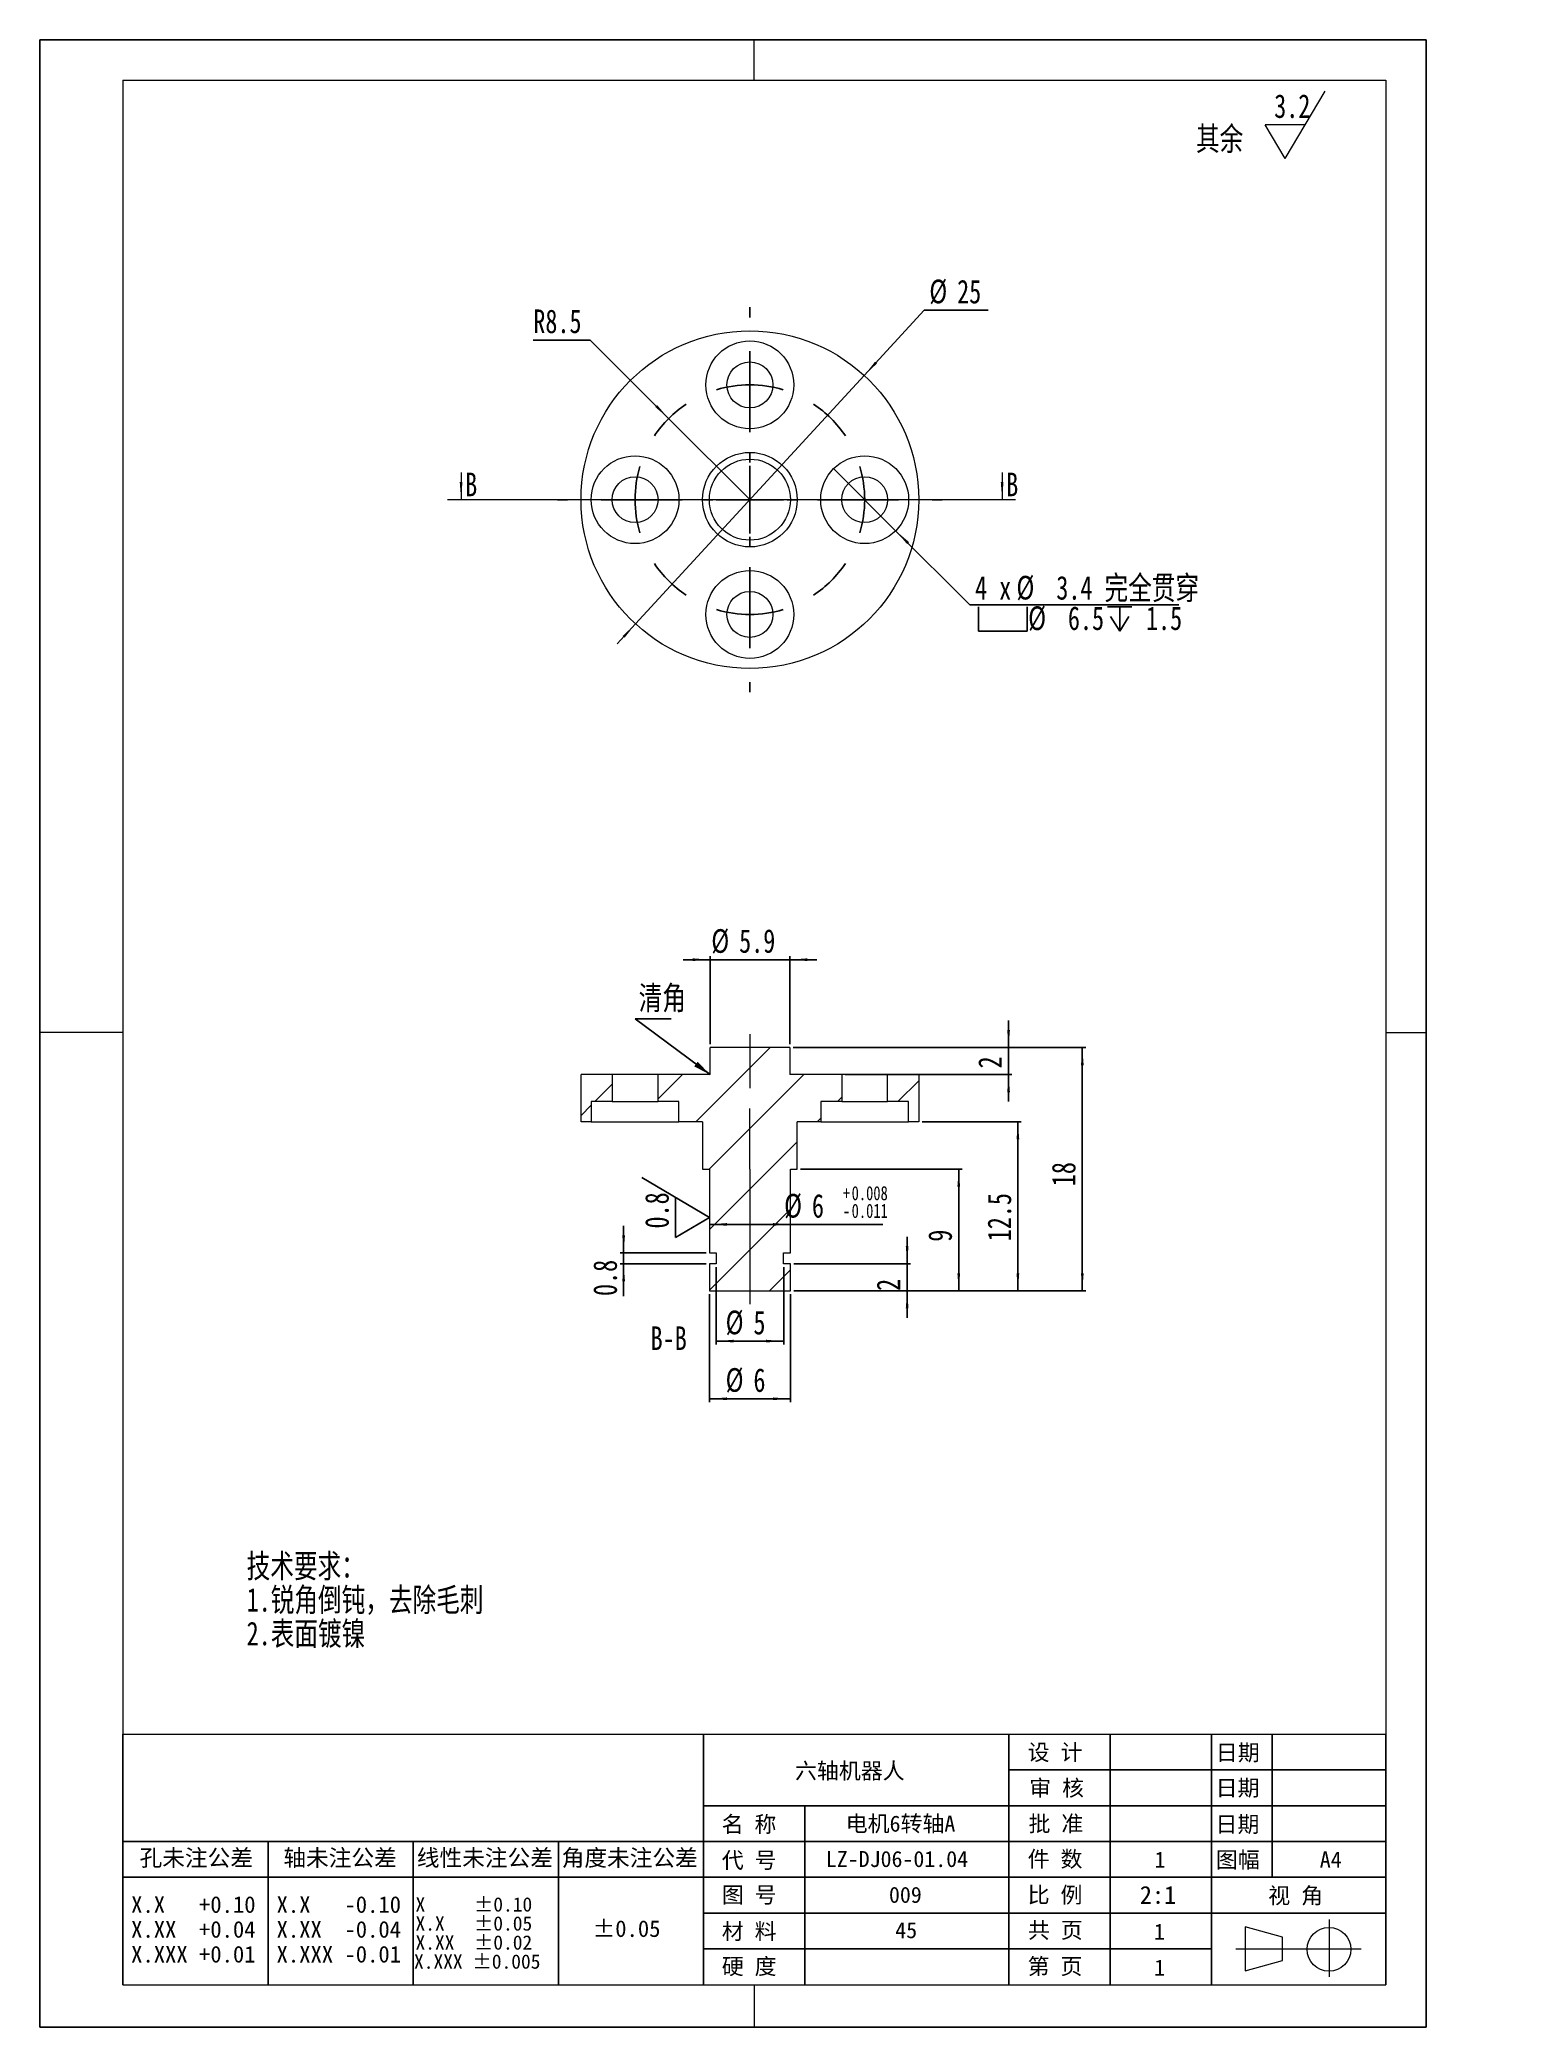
# Model space of a CAD drawing. Header units: millimetres. Extents: x 1 to 111, y 1 to 148.
import ezdxf

# ---------------------------------------------------------------- set-up
doc = ezdxf.new("R2010")
doc.units = ezdxf.units.MM
doc.linetypes.add('SLD-中心线', pattern=[34.29, 30.48, -1.27, 1.27, -1.27])
doc.linetypes.add('SLD-实线', pattern=[0])
for name, color, linetype in [('FORMAT', 7, 'SLD-实线'), ('图框', 7, 'SLD-实线'), ('标注层', 96, 'SLD-实线')]:
    doc.layers.add(name, color=color, linetype=linetype)
doc.layers.add('粗实线', color=7, linetype='SLD-实线', lineweight=15)
doc.styles.add('SLDTEXTSTYLE0', font='HYSWLONGFANGSONG.TTF', dxfattribs={"bigfont": 'bigfont'})
doc.styles.add('SLDTEXTSTYLE1', font='SIMSUN.TTC')
doc.styles.add('SLDTEXTSTYLE2', font='SIMSUN.TTC', dxfattribs={"bigfont": 'bigfont'})
doc.styles.add('SLDTEXTSTYLE3', font='HYSWLONGFANGSONG.TTF')
doc.styles.get("Standard").update_dxf_attribs({"font": 'HYSWLONGFANGSONG.TTF'})
doc.dimstyles.new('SLDDIMSTYLE0', dxfattribs={"dimtxt": 1.75, "dimasz": 1.3, "dimexe": 0, "dimexo": 0.0625, "dimgap": 0.4375, "dimtad": 0, "dimtih": 1, "dimtoh": 1, "dimdec": 3, "dimlfac": 0.5, "dimrnd": 1e-09, "dimzin": 12, "dimdsep": 46, "dimtxsty": 'SLDTEXTSTYLE3', "dimsah": 1, "dimcen": 0, "dimadec": 0, "dimazin": 3, "dimtfac": 1, "dimtdec": 3, "dimtmove": 0, "dimatfit": 3, "dimfxl": 0, "dimfrac": 2, "dimtolj": 1, "dimtzin": 12, "dimarcsym": 0})
doc.dimstyles.new('SLDDIMSTYLE1', dxfattribs={"dimtxt": 1.75, "dimasz": 1.3, "dimexe": 0, "dimexo": 0.0625, "dimgap": 0.4375, "dimtad": 0, "dimtih": 1, "dimtoh": 1, "dimdec": 3, "dimlfac": 0.5, "dimrnd": 1e-09, "dimzin": 12, "dimdsep": 46, "dimtxsty": 'SLDTEXTSTYLE3', "dimsah": 1, "dimcen": 0, "dimadec": 0, "dimazin": 3, "dimtfac": 1, "dimtdec": 3, "dimtofl": 0, "dimtmove": 0, "dimatfit": 3, "dimfxl": 0, "dimfrac": 2, "dimtolj": 1, "dimtzin": 12, "dimarcsym": 0})
doc.dimstyles.new('SLDDIMSTYLE2', dxfattribs={"dimtxt": 1.75, "dimasz": 1.3, "dimexe": 0, "dimexo": 0.0625, "dimgap": 0.4375, "dimtad": 0, "dimtih": 1, "dimtoh": 1, "dimdec": 0, "dimlfac": 0.5, "dimrnd": 1e-09, "dimzin": 12, "dimdsep": 46, "dimtxsty": 'SLDTEXTSTYLE3', "dimblk1": 'NONE', "dimsah": 1, "dimcen": 0, "dimadec": 0, "dimazin": 3, "dimtfac": 1, "dimtdec": 3, "dimtmove": 0, "dimatfit": 3, "dimldrblk": 'NONE', "dimfxl": 0, "dimfrac": 2, "dimtolj": 1, "dimtzin": 12, "dimarcsym": 0})
doc.dimstyles.new('SLDDIMSTYLE3', dxfattribs={"dimtxt": 1.75, "dimasz": 1.3, "dimexe": 0, "dimexo": 0.0625, "dimgap": 0.4375, "dimtad": 1, "dimdec": 3, "dimlfac": 0.5, "dimrnd": 1e-09, "dimzin": 12, "dimdsep": 46, "dimtxsty": 'SLDTEXTSTYLE3', "dimsah": 1, "dimcen": 0.09, "dimadec": 0, "dimazin": 3, "dimtfac": 1, "dimtdec": 3, "dimtofl": 0, "dimtmove": 0, "dimatfit": 3, "dimfxl": 0, "dimfrac": 2, "dimtolj": 1, "dimtzin": 12, "dimarcsym": 0})
doc.dimstyles.new('SLDDIMSTYLE4', dxfattribs={"dimtxt": 1.75, "dimasz": 1.3, "dimexe": 0, "dimexo": 0.0625, "dimgap": 0.4375, "dimtad": 1, "dimdec": 3, "dimlfac": 0.5, "dimrnd": 1e-09, "dimzin": 12, "dimdsep": 46, "dimtxsty": 'SLDTEXTSTYLE3', "dimsah": 1, "dimcen": 0.09, "dimadec": 0, "dimazin": 3, "dimtfac": 1, "dimtdec": 3, "dimtmove": 0, "dimatfit": 0, "dimfxl": 0, "dimfrac": 2, "dimtolj": 1, "dimtzin": 12, "dimarcsym": 0})
doc.dimstyles.new('SLDDIMSTYLE5', dxfattribs={"dimtxt": 1.75, "dimasz": 1.3, "dimexe": 0, "dimexo": 0.0625, "dimgap": 0.4375, "dimtad": 1, "dimdec": 3, "dimlfac": 0.5, "dimrnd": 1e-09, "dimzin": 12, "dimdsep": 46, "dimtxsty": 'SLDTEXTSTYLE3', "dimsah": 1, "dimcen": 0.09, "dimadec": 0, "dimazin": 3, "dimtol": 1, "dimtp": 0.004, "dimtm": 0.0055, "dimtfac": 1, "dimtdec": 3, "dimtofl": 0, "dimtmove": 0, "dimatfit": 3, "dimfxl": 0, "dimfrac": 2, "dimtolj": 1, "dimarcsym": 0})
doc.dimstyles.new('SLDDIMSTYLE6', dxfattribs={"dimtxt": 0, "dimasz": 1.3, "dimexe": 0, "dimexo": 0.0625, "dimgap": 0, "dimtad": 0, "dimtih": 1, "dimtoh": 1, "dimdec": 0, "dimrnd": 1e-09, "dimzin": 0, "dimdsep": 46, "dimtxsty": 'Standard', "dimsah": 1, "dimcen": 0.09, "dimadec": 0, "dimazin": 0, "dimtfac": 1.3, "dimtdec": 0, "dimtofl": 0, "dimtmove": 0, "dimatfit": 3, "dimfxl": 0, "dimfrac": 2, "dimtolj": 1, "dimtzin": 0, "dimarcsym": 0})

# ---------------------------------------------------------------- blocks, each defined once
blk = doc.blocks.new('SW_NOTE_0')
at = {"color": 0, "linetype": 'Continuous', "lineweight": 0, "char_height": 1.75, "attachment_point": 1, "style": 'SLDTEXTSTYLE0'}
for s, insert in [('\\M+18B5A术\\M+19776\\M+18B81\\M+18146', (0, 2.26)), ('1.锐\\M+18A70\\M+1937C钝\\M+18143\\M+18B8E\\M+18F9C\\M+196D1\\M+18E68', (0, -0.24)), ('2.\\M+1955C\\M+196CA镀镍', (0, -2.74))]:
    blk.add_mtext(s, dxfattribs=dict(at, insert=insert))
blk = doc.blocks.new('SW_NOTE_1')
at = {"layer": 'FORMAT', "color": 0, "char_height": 1.2312, "attachment_point": 2, "style": 'SLDTEXTSTYLE1'}
for s, insert in [('X.X   +0.10', (3.81, 1.43)), ('X.XX  +0.04', (3.81, -0.41)), ('X.XXX +0.01', (3.81, -2.25))]:
    blk.add_mtext(s, dxfattribs=dict(at, insert=insert))
blk = doc.blocks.new('SW_NOTE_2')
at = {"layer": 'FORMAT', "color": 0, "char_height": 1.2312, "attachment_point": 2, "style": 'SLDTEXTSTYLE1'}
for s, insert in [('X.X   -0.10', (3.81, 1.43)), ('X.XX  -0.04', (3.81, -0.41)), ('X.XXX -0.01', (3.81, -2.25))]:
    blk.add_mtext(s, dxfattribs=dict(at, insert=insert))
blk = doc.blocks.new('SW_NOTE_3')
at = {"layer": 'FORMAT', "color": 0, "char_height": 1.0583, "attachment_point": 2, "style": 'SLDTEXTSTYLE1'}
for s, insert in [('X     ±0.10', (3.59, 1.23)), ('X.X   ±0.05', (3.59, -0.18)), (' X.XXX ±0.005', (3.48, -3)), ('X.XX  ±0.02', (3.59, -1.59))]:
    blk.add_mtext(s, dxfattribs=dict(at, insert=insert))
blk = doc.blocks.new('SW_SFSYMBOL_0')
at = {"color": 0, "linetype": 'SLD-实线', "lineweight": 0}
for p, q in [((0.82, -2.5), (3.77, 2.5)), ((0.82, -2.5), (-0.66, 0)), ((2.29, 0), (-0.66, 0))]:
    blk.add_line(p, q, dxfattribs=at)
at = {"color": 0, "linetype": 'Continuous', "lineweight": 0, "insert": (0, 2.26), "char_height": 1.75, "attachment_point": 1, "style": 'SLDTEXTSTYLE3'}
blk.add_mtext('3.2', dxfattribs=at)
blk = doc.blocks.new('_D')
at = {"layer": '标注层'}
for p, q in [((62.29, 123.05), (66.74, 127.88)), ((66.74, 127.88), (71.47, 127.88)), ((45.36, 104.65), (62.29, 123.05)), ((45.36, 104.65), (44.01, 103.18))]:
    blk.add_line(p, q, dxfattribs=at)
for points in [[(62.29, 123.05), (63.24, 123.93), (63.1, 124.07)], [(45.36, 104.65), (44.41, 103.76), (44.55, 103.63)]]:
    blk.add_solid(points, dxfattribs=at)
at = {"layer": '标注层', "char_height": 1.75, "attachment_point": 1, "style": 'SLDTEXTSTYLE3'}
for s, insert in [('%%c', (67.11, 130.14, -3.4)), ('25', (69.17, 130.13, -3.4))]:
    blk.add_mtext(s, dxfattribs=dict(at, insert=insert))
blk = doc.blocks.new('_D_1')
at = {"layer": '标注层'}
for p, q in [((42, 125.67), (37.79, 125.67)), ((47.81, 119.86), (42, 125.67)), ((53.83, 113.85), (47.81, 119.86))]:
    blk.add_line(p, q, dxfattribs=at)
blk.add_solid([(47.81, 119.86), (46.96, 120.85), (46.82, 120.71)], dxfattribs=at)
at = {"layer": '标注层', "insert": (37.79, 127.93, -3.4), "char_height": 1.75, "attachment_point": 1, "style": 'SLDTEXTSTYLE3'}
blk.add_mtext('R8.5', dxfattribs=at)
blk = doc.blocks.new('SW_SYMBOL_HOLE_SPOT')
at = {"layer": '标注层', "color": 0}
for p, q in [((0, 437.5), (0, 37.5)), ((800, 37.5), (800, 437.5)), ((0, 37.5), (800, 37.5))]:
    blk.add_line(p, q, dxfattribs=at)
blk = doc.blocks.new('SW_SYMBOL_HOLE_DEPTH')
at = {"layer": '标注层', "color": 0}
for p, q in [((0, 437.5), (400, 437.5)), ((200, 437.5), (200, 37.5)), ((50, 277.5), (200, 37.5)), ((350, 277.5), (200, 37.5))]:
    blk.add_line(p, q, dxfattribs=at)
blk = doc.blocks.new('_D_2')
at = {"layer": '标注层'}
for p, q in [((60.03, 116.14), (64.62, 111.55)), ((64.62, 111.55), (70.12, 106.06)), ((70.12, 106.06), (85.58, 106.06))]:
    blk.add_line(p, q, dxfattribs=at)
blk.add_solid([(64.62, 111.55), (65.47, 110.56), (65.62, 110.7)], dxfattribs=at)
at = {"layer": '标注层', "xscale": 0.004511737089201878, "yscale": 0.004511737089201878, "zscale": 0.004511737089201878}
for name, p in [('SW_SYMBOL_HOLE_SPOT', (70.75, 103.95)), ('SW_SYMBOL_HOLE_DEPTH', (80.31, 103.95))]:
    blk.add_blockref(name, p, dxfattribs=at)
at = {"layer": '标注层', "char_height": 1.75, "attachment_point": 1}
for s, insert, style in [('4 x ', (70.5, 108.2, -3.4), 'SLDTEXTSTYLE3'), ('%%c', (73.56, 108.21, -3.4), 'SLDTEXTSTYLE3'), (' 3.4 \\M+18AAE\\M+19153贯\\M+190FA', (75.62, 108.2, -3.4), 'SLDTEXTSTYLE0'), ('%%c', (74.43, 105.95, -3.4), 'SLDTEXTSTYLE3'), (' 6.5 ', (76.48, 105.95, -3.4), 'SLDTEXTSTYLE3'), (' 1.5', (82.26, 105.95, -3.4), 'SLDTEXTSTYLE3')]:
    blk.add_mtext(s, dxfattribs=dict(at, insert=insert, style=style))
blk = doc.blocks.new('_NONE')
blk = doc.blocks.new('SW_CENTERMARKSYMBOL_0')
at = {"layer": '标注层', "color": 0}
for p, q in [((-8.5, 13.5), (-8.5, 14.25)), ((-8.5, 5), (-8.5, 11)), ((-8.5, 8.5), (-8.5, 11)), ((-8.5, 8.5), (-8.5, 6)), ((-8.5, 3.5), (-8.5, 2.75)), ((-8.5, 0), (-8.5, 2.5)), ((-22, 0), (-22.75, 0)), ((-13.5, 0), (-19.5, 0)), ((-17, 0), (-19.5, 0)), ((-17, 0), (-14.5, 0)), ((-12, 0), (-11.25, 0)), ((-8.5, 0), (-11, 0)), ((-8.5, 0), (-8.5, -2.5)), ((-8.5, 0), (-6, 0)), ((-5, 0), (-5.75, 0)), ((-3.5, 0), (2.5, 0)), ((0, 0), (-2.5, 0)), ((0, 0), (2.5, 0)), ((5, 0), (5.75, 0)), ((-8.5, -3.5), (-8.5, -2.75)), ((-8.5, -5), (-8.5, -11)), ((-8.5, -8.5), (-8.5, -6)), ((-8.5, -8.5), (-8.5, -11)), ((-8.5, -13.5), (-8.5, -14.25))]:
    blk.add_line(p, q, dxfattribs=at)
for start, end in [(90, 106.8517), (73.1483, 90), (123.7034, 146.2966), (33.7034, 56.2966), (163.1483, 180), (0, 16.8517), (180, 196.8517), (343.1483, 0), (213.7034, 236.2966), (303.7034, 326.2966), (253.1483, 270), (270, 286.8517)]:
    blk.add_arc((-8.5, 0), 8.5, start, end, dxfattribs=at)
blk = doc.blocks.new('_D_3')
at = {"layer": '标注层'}
for p, q in [((57.03, 73.28), (78.69, 73.28)), ((78.44, 73.28), (78.44, 55.28)), ((57.08, 55.28), (78.69, 55.28))]:
    blk.add_line(p, q, dxfattribs=at)
for points in [[(78.44, 73.28), (78.34, 71.98), (78.54, 71.98)], [(78.44, 55.28), (78.54, 56.58), (78.34, 56.58)]]:
    blk.add_solid(points, dxfattribs=at)
at = {"layer": '标注层', "insert": (76.18, 63.02, 6.35), "char_height": 1.75, "attachment_point": 1, "rotation": 90, "style": 'SLDTEXTSTYLE3'}
blk.add_mtext('18', dxfattribs=at)
blk = doc.blocks.new('_D_4')
at = {"layer": '标注层'}
for p, q in [((65.47, 57.28), (65.47, 59.28)), ((57.08, 57.28), (65.72, 57.28)), ((65.47, 55.28), (65.47, 57.28)), ((57.08, 55.28), (65.72, 55.28)), ((65.47, 55.28), (65.47, 53.28))]:
    blk.add_line(p, q, dxfattribs=at)
for points in [[(65.47, 57.28), (65.57, 58.58), (65.37, 58.58)], [(65.47, 55.28), (65.37, 53.98), (65.57, 53.98)]]:
    blk.add_solid(points, dxfattribs=at)
at = {"layer": '标注层', "insert": (63.21, 55.27, 6.35), "char_height": 1.75, "attachment_point": 1, "rotation": 90, "style": 'SLDTEXTSTYLE3'}
blk.add_mtext('2', dxfattribs=at)
blk = doc.blocks.new('_D_5')
at = {"layer": '标注层'}
for p, q in [((72.98, 73.28), (72.98, 75.28)), ((57.03, 73.28), (73.23, 73.28)), ((72.98, 73.28), (72.98, 71.28)), ((60.88, 71.28), (73.23, 71.28)), ((72.98, 71.28), (72.98, 69.28))]:
    blk.add_line(p, q, dxfattribs=at)
for points in [[(72.98, 73.28), (73.08, 74.58), (72.88, 74.58)], [(72.98, 71.28), (72.88, 69.98), (73.08, 69.98)]]:
    blk.add_solid(points, dxfattribs=at)
at = {"layer": '标注层', "insert": (70.73, 71.74, 6.35), "char_height": 1.75, "attachment_point": 1, "rotation": 90, "style": 'SLDTEXTSTYLE3'}
blk.add_mtext('2', dxfattribs=at)
blk = doc.blocks.new('_D_6')
at = {"layer": '标注层'}
for p, q in [((66.58, 67.78), (73.92, 67.78)), ((73.67, 67.78), (73.67, 55.28)), ((57.08, 55.28), (73.92, 55.28))]:
    blk.add_line(p, q, dxfattribs=at)
for points in [[(73.67, 67.78), (73.57, 66.48), (73.77, 66.48)], [(73.67, 55.28), (73.77, 56.58), (73.57, 56.58)]]:
    blk.add_solid(points, dxfattribs=at)
at = {"layer": '标注层', "insert": (71.42, 58.94, 6.35), "char_height": 1.75, "attachment_point": 1, "rotation": 90, "style": 'SLDTEXTSTYLE3'}
blk.add_mtext('12.5', dxfattribs=at)
blk = doc.blocks.new('_D_7')
at = {"layer": '标注层'}
for p, q in [((57.58, 64.28), (69.54, 64.28)), ((69.29, 64.28), (69.29, 55.28)), ((57.08, 55.28), (69.54, 55.28))]:
    blk.add_line(p, q, dxfattribs=at)
for points in [[(69.29, 64.28), (69.19, 62.98), (69.39, 62.98)], [(69.29, 55.28), (69.39, 56.58), (69.19, 56.58)]]:
    blk.add_solid(points, dxfattribs=at)
at = {"layer": '标注层', "insert": (67.03, 58.91, 6.35), "char_height": 1.75, "attachment_point": 1, "rotation": 90, "style": 'SLDTEXTSTYLE3'}
blk.add_mtext('9', dxfattribs=at)
blk = doc.blocks.new('_D_8')
at = {"layer": '标注层'}
for p, q in [((50.88, 79.79), (48.88, 79.79)), ((50.88, 73.53), (50.88, 80.04)), ((50.88, 79.79), (56.78, 79.79)), ((56.78, 73.53), (56.78, 80.04)), ((56.78, 79.79), (58.78, 79.79))]:
    blk.add_line(p, q, dxfattribs=at)
for points in [[(50.88, 79.79), (49.58, 79.89), (49.58, 79.69)], [(56.78, 79.79), (58.08, 79.69), (58.08, 79.89)]]:
    blk.add_solid(points, dxfattribs=at)
at = {"layer": '标注层', "char_height": 1.75, "attachment_point": 1, "style": 'SLDTEXTSTYLE3'}
for s, insert in [('%%c', (50.97, 82.05, 6.35)), ('5.9', (53.03, 82.05, 6.35))]:
    blk.add_mtext(s, dxfattribs=dict(at, insert=insert))
blk = doc.blocks.new('_D_9')
at = {"layer": '标注层'}
for p, q in [((50.83, 55.03), (50.83, 47.03)), ((56.83, 55.03), (56.83, 47.03)), ((50.83, 47.28), (56.83, 47.28))]:
    blk.add_line(p, q, dxfattribs=at)
for points in [[(50.83, 47.28), (52.13, 47.18), (52.13, 47.38)], [(56.83, 47.28), (55.53, 47.38), (55.53, 47.18)]]:
    blk.add_solid(points, dxfattribs=at)
at = {"layer": '标注层', "char_height": 1.75, "attachment_point": 1, "style": 'SLDTEXTSTYLE3'}
for s, insert in [('%%c', (52.03, 49.55, 6.35)), ('6', (54.09, 49.54, 6.35))]:
    blk.add_mtext(s, dxfattribs=dict(at, insert=insert))
blk = doc.blocks.new('_D_10')
at = {"layer": '标注层'}
for p, q in [((50.83, 60.19), (56.83, 60.19)), ((56.83, 60.19), (63.66, 60.19))]:
    blk.add_line(p, q, dxfattribs=at)
for points in [[(50.83, 60.19), (52.13, 60.09), (52.13, 60.29)], [(56.83, 60.19), (55.53, 60.29), (55.53, 60.09)]]:
    blk.add_solid(points, dxfattribs=at)
at = {"layer": '标注层', "attachment_point": 1, "style": 'SLDTEXTSTYLE3'}
for s, insert, char_height in [('%%c', (56.36, 62.45, 6.35), 1.75), ('6', (58.42, 62.44, 6.35), 1.75), ('+', (60.71, 63.03, 6.35), 1.05), ('0.008', (61.36, 63.03, 6.35), 1.05), ('-', (60.71, 61.72, 6.35), 1.05), ('0.011', (61.36, 61.72, 6.35), 1.05)]:
    blk.add_mtext(s, dxfattribs=dict(at, insert=insert, char_height=char_height))
blk = doc.blocks.new('_D_11')
at = {"layer": '标注层'}
for p, q in [((51.33, 57.03), (51.33, 51.3)), ((56.33, 57.03), (56.33, 51.3)), ((51.33, 51.55), (56.33, 51.55))]:
    blk.add_line(p, q, dxfattribs=at)
for points in [[(51.33, 51.55), (52.63, 51.45), (52.63, 51.65)], [(56.33, 51.55), (55.03, 51.65), (55.03, 51.45)]]:
    blk.add_solid(points, dxfattribs=at)
at = {"layer": '标注层', "char_height": 1.75, "attachment_point": 1, "style": 'SLDTEXTSTYLE3'}
for s, insert in [('%%c', (52.03, 53.81, 6.35)), ('5', (54.09, 53.8, 6.35))]:
    blk.add_mtext(s, dxfattribs=dict(at, insert=insert))
blk = doc.blocks.new('_D_12')
at = {"layer": '标注层'}
for p, q in [((44.48, 58.08), (44.48, 60.08)), ((50.58, 58.08), (44.23, 58.08)), ((44.48, 58.08), (44.48, 57.28)), ((50.58, 57.28), (44.23, 57.28)), ((44.48, 57.28), (44.48, 54.89))]:
    blk.add_line(p, q, dxfattribs=at)
for points in [[(44.48, 58.08), (44.58, 59.38), (44.38, 59.38)], [(44.48, 57.28), (44.38, 55.98), (44.58, 55.98)]]:
    blk.add_solid(points, dxfattribs=at)
at = {"layer": '标注层', "insert": (42.23, 54.89, 6.35), "char_height": 1.75, "attachment_point": 1, "rotation": 90, "style": 'SLDTEXTSTYLE3'}
blk.add_mtext('0.8', dxfattribs=at)
blk = doc.blocks.new('SW_NOTE_4')
at = {"layer": '标注层', "color": 0}
for p, q in [((0, 0), (2.67, 0)), ((2.67, 0), (0, 0)), ((0, 0), (2.67, 0)), ((2.67, 0), (0, 0)), ((0, 0), (2.67, 0)), ((2.67, 0), (0, 0))]:
    blk.add_line(p, q, dxfattribs=at)
at = {"layer": '标注层', "color": 0, "insert": (0.26, 2.42), "char_height": 1.75, "attachment_point": 1, "style": 'SLDTEXTSTYLE0'}
blk.add_mtext('\\M+190B4\\M+18A70', dxfattribs=at)
blk = doc.blocks.new('SW_SFSYMBOL_1')
at = {"layer": '标注层', "color": 0}
for p, q in [((2.5, 0.82), (-2.5, 3.77)), ((0, 2.29), (0, -0.66)), ((2.5, 0.82), (0, -0.66))]:
    blk.add_line(p, q, dxfattribs=at)
at = {"layer": '标注层', "color": 0, "insert": (-2.26, 0), "char_height": 1.75, "attachment_point": 1, "rotation": 90, "style": 'SLDTEXTSTYLE3'}
blk.add_mtext('0.8', dxfattribs=at)

msp = doc.modelspace()

# ---------------------------------------------------------------- hatches: boundary and pattern name
at = {"linetype": 'SLD-实线', "lineweight": 0}
h = msp.add_hatch(dxfattribs=at)
h.set_pattern_fill('ANSI31', style=0)
h.paths.add_polyline_path([(56.3251, 58.0824), (56.8251, 58.0824), (56.8251, 64.2824), (57.3251, 64.2824), (57.3251, 67.7824), (59.0751, 67.7824), (59.0751, 69.2824), (60.6251, 69.2824), (60.6251, 71.2824), (56.7751, 71.2824), (56.7751, 73.2824), (50.8751, 73.2824), (50.8751, 71.2824), (47.0251, 71.2824), (47.0251, 69.2824), (48.5751, 69.2824), (48.5751, 67.7824), (50.3251, 67.7824), (50.3251, 64.2824), (50.8251, 64.2824), (50.8251, 58.0824), (51.3251, 58.0824), (51.3251, 57.2824), (50.8251, 57.2824), (50.8251, 55.2824), (56.8251, 55.2824), (56.8251, 57.2824), (56.3251, 57.2824)], flags=0)
h = msp.add_hatch(dxfattribs=at)
h.set_pattern_fill('ANSI31', style=0)
h.paths.add_polyline_path([(43.6251, 69.2824), (43.6251, 71.2824), (41.3251, 71.2824), (41.3251, 67.7824), (42.0751, 67.7824), (42.0751, 69.2824)], flags=0)
h = msp.add_hatch(dxfattribs=at)
h.set_pattern_fill('ANSI31', style=0)
h.paths.add_polyline_path([(66.3251, 67.7824), (66.3251, 71.2824), (64.0251, 71.2824), (64.0251, 69.2824), (65.5751, 69.2824), (65.5751, 67.7824)], flags=0)

# ---------------------------------------------------------------- linework, layer by layer
at = {"color": 7, "linetype": 'SLD-实线', "lineweight": 0}
for p, q in [((32.4456, 115.848), (32.4456, 113.848)), ((72.5039, 115.848), (72.5039, 113.848)), ((73.5039, 113.848), (31.4456, 113.848))]:
    msp.add_line(p, q, dxfattribs=at)
at = {"color": 7, "linetype": 'SLD-实线', "lineweight": 15}
for p, q in [((50.8751, 71.2824), (50.8751, 73.2824)), ((56.7751, 73.2824), (50.8751, 73.2824)), ((56.7751, 73.2824), (56.7751, 71.2824)), ((41.3251, 67.7824), (41.3251, 71.2824)), ((43.6251, 71.2824), (41.3251, 71.2824)), ((43.6251, 71.2824), (43.6251, 69.2824)), ((47.0251, 71.2824), (43.6251, 71.2824)), ((47.0251, 69.2824), (47.0251, 71.2824)), ((50.8751, 71.2824), (47.0251, 71.2824)), ((60.6251, 71.2824), (56.7751, 71.2824)), ((60.6251, 71.2824), (60.6251, 69.2824)), ((64.0251, 71.2824), (60.6251, 71.2824)), ((64.0251, 69.2824), (64.0251, 71.2824)), ((66.3251, 71.2824), (64.0251, 71.2824)), ((66.3251, 71.2824), (66.3251, 67.7824)), ((43.6251, 69.2824), (42.0751, 69.2824)), ((42.0751, 69.2824), (42.0751, 67.7824)), ((43.6251, 69.2824), (47.0251, 69.2824)), ((48.5751, 69.2824), (47.0251, 69.2824)), ((48.5751, 67.7824), (48.5751, 69.2824)), ((60.6251, 69.2824), (59.0751, 69.2824)), ((59.0751, 69.2824), (59.0751, 67.7824)), ((60.6251, 69.2824), (64.0251, 69.2824)), ((65.5751, 69.2824), (64.0251, 69.2824)), ((65.5751, 67.7824), (65.5751, 69.2824)), ((42.0751, 67.7824), (41.3251, 67.7824)), ((42.0751, 67.7824), (48.5751, 67.7824)), ((50.3251, 67.7824), (48.5751, 67.7824)), ((50.3251, 67.7824), (50.3251, 64.2824)), ((59.0751, 67.7824), (57.3251, 67.7824)), ((57.3251, 64.2824), (57.3251, 67.7824)), ((59.0751, 67.7824), (65.5751, 67.7824)), ((66.3251, 67.7824), (65.5751, 67.7824)), ((50.3251, 64.2824), (50.8251, 64.2824)), ((50.8251, 64.2824), (50.8251, 58.0824)), ((56.8251, 64.2824), (57.3251, 64.2824)), ((56.8251, 58.0824), (56.8251, 64.2824)), ((50.8251, 58.0824), (51.3251, 58.0824)), ((51.3251, 58.0824), (51.3251, 57.2824)), ((56.3251, 57.2824), (56.3251, 58.0824)), ((56.3251, 58.0824), (56.8251, 58.0824)), ((50.8251, 57.2824), (50.8251, 55.2824)), ((51.3251, 57.2824), (50.8251, 57.2824)), ((56.8251, 57.2824), (56.3251, 57.2824)), ((56.8251, 55.2824), (56.8251, 57.2824)), ((50.8251, 55.2824), (56.8251, 55.2824))]:
    msp.add_line(p, q, dxfattribs=at)
at = {"color": 7, "linetype": 'SLD-中心线', "lineweight": 0}
for p, q in [((96.707, 8.7282), (96.707, 4.4856)), ((89.7936, 6.55), (93.9184, 6.55)), ((93.9184, 6.55), (99.0847, 6.55))]:
    msp.add_line(p, q, dxfattribs=at)
at = {"color": 7, "linetype": 'SLD-实线', "lineweight": 15}
for centre, radius in [((53.8251, 113.848), 12.5), ((53.8251, 122.348), 3.25), ((53.8251, 122.348), 1.7), ((45.3251, 113.848), 3.25), ((53.8251, 113.848), 3.5), ((53.8251, 113.848), 3), ((62.3251, 113.848), 3.25), ((45.3251, 113.848), 1.7), ((62.3251, 113.848), 1.7), ((53.8251, 105.348), 3.25), ((53.8251, 105.348), 1.7)]:
    msp.add_circle(centre, radius, dxfattribs=at)
at = {"color": 7, "linetype": 'SLD-实线', "lineweight": 0}
for points in [[(32.4456, 113.848), (32.5456, 115.148), (32.3456, 115.148)], [(72.5039, 113.848), (72.6039, 115.148), (72.4039, 115.148)]]:
    msp.add_solid(points, dxfattribs=at)
at = {"layer": 'FORMAT'}
for p, q in [((7.4, 22.45), (7.4, 3.9)), ((50.4, 22.45), (50.4, 3.9)), ((73, 22.45), (73, 3.9)), ((80.5, 22.45), (80.5, 3.9)), ((88, 22.45), (88, 3.9)), ((92.5, 22.45), (92.5, 11.85)), ((100.9, 22.45), (100.9, 3.9)), ((100.9, 19.8), (73, 19.8)), ((100.9, 17.15), (50.4, 17.15)), ((57.9, 17.15), (57.9, 3.9)), ((7.4, 14.5), (100.9, 14.5)), ((18.15, 14.5), (18.15, 3.9)), ((28.9, 14.5), (28.9, 3.9)), ((39.65, 14.5), (39.65, 3.9)), ((7.4, 11.85), (100.9, 11.85)), ((50.4, 9.2), (100.9, 9.2)), ((88, 6.55), (50.4, 6.55))]:
    msp.add_line(p, q, dxfattribs=at)
at = {"layer": '图框'}
for p, q in [((1.25, 147.9), (103.9, 147.9)), ((1.25, 147.9), (1.25, 0.75)), ((103.9, 147.9), (103.9, 0.75)), ((1.25, 0.75), (103.9, 0.75))]:
    msp.add_line(p, q, dxfattribs=at)
at = {"layer": '标注层', "linetype": 'SLD-中心线', "lineweight": 0}
for p, q in [((53.8251, 74.2824), (53.8251, 70.2824)), ((53.8251, 64.2824), (53.8251, 68.7824)), ((53.8251, 64.2824), (53.8251, 57.0824)), ((53.8251, 58.2824), (53.8251, 54.2824))]:
    msp.add_line(p, q, dxfattribs=at)
at = {"layer": '粗实线'}
for p, q in [((54.15, 144.9), (54.15, 147.9)), ((7.4, 144.9), (100.9, 144.9)), ((7.4, 144.9), (7.4, 3.9)), ((100.9, 144.9), (100.9, 3.9)), ((7.4, 74.4), (1.25, 74.4)), ((100.9, 74.4), (103.9, 74.4)), ((7.4, 22.45), (100.9, 22.45)), ((90.4907, 8.175), (90.4907, 4.925)), ((93.2503, 7.4198), (90.4907, 8.175)), ((93.2503, 5.6802), (93.2503, 7.4198)), ((90.4907, 4.925), (93.2503, 5.6802)), ((7.4, 3.9), (100.9, 3.9)), ((7.4, 3.9), (100.9, 3.9)), ((54.15, 3.9), (54.15, 0.75))]:
    msp.add_line(p, q, dxfattribs=at)
msp.add_circle((96.707, 6.5226), 1.625, dxfattribs=at)

# ---------------------------------------------------------------- block references
at = {"color": 7, "linetype": 'Continuous', "lineweight": 0}
for name, p in [('SW_SFSYMBOL_0', (92.6446, 141.6026)), ('SW_NOTE_0', (16.566, 33.5165))]:
    msp.add_blockref(name, p, dxfattribs=at)
at = {"layer": 'FORMAT'}
for name, p in [('SW_NOTE_1', (8.8121, 9.0232)), ('SW_NOTE_2', (19.5814, 9.0232)), ('SW_NOTE_3', (29.8006, 9.1441))]:
    msp.add_blockref(name, p, dxfattribs=at)
at = {"layer": '标注层'}
for name, p in [('SW_CENTERMARKSYMBOL_0', (62.3251, 113.848)), ('SW_NOTE_4', (45.3333, 75.4167)), ('SW_SFSYMBOL_1', (48.3253, 59.8867))]:
    msp.add_blockref(name, p, dxfattribs=at)

# ---------------------------------------------------------------- texts
at = {"color": 7, "linetype": 'Continuous', "lineweight": 0}
for s, insert, char_height, attachment_point, style in [('\\M+191B4\\M+1975D', (86.8572, 141.4511), 1.75, 1, 'SLDTEXTSTYLE0'), ('\\M+1985A轴\\M+18AF7\\M+18AED\\M+1906C', (61.2238, 20.3326), 1.190625, 2, 'SLDTEXTSTYLE2'), ('电\\M+18AF76转轴A', (64.9789, 16.4238), 1.190625, 2, 'SLDTEXTSTYLE2'), ('LZ-DJ06-01.04', (64.7185, 13.8029), 1.190625, 2, 'SLDTEXTSTYLE1'), ('1', (84.185, 13.7497), 1.1906, 2, 'SLDTEXTSTYLE1'), ('009', (65.3386, 11.1492), 1.19063, 2, 'SLDTEXTSTYLE1'), ('45', (65.4006, 8.5359), 1.19063, 2, 'SLDTEXTSTYLE1')]:
    msp.add_mtext(s, dxfattribs=dict(at, insert=insert, char_height=char_height, attachment_point=attachment_point, style=style))
at = {"color": 7, "linetype": 'Continuous', "char_height": 1.75, "attachment_point": 1, "style": 'SLDTEXTSTYLE3'}
for insert in [(32.748, 115.848), (72.8062, 115.848)]:
    msp.add_mtext('B', dxfattribs=dict(at, insert=insert))
at = {"layer": 'FORMAT', "attachment_point": 2}
for s, insert, char_height, style in [('设 计', (76.422, 21.7032), 1.19063, 'SLDTEXTSTYLE2'), ('\\M+193FA\\M+18AFA', (89.9478, 21.6797), 1.190625, 'SLDTEXTSTYLE2'), ('审 \\M+18A6A', (76.5405, 19.0622), 1.19063, 'SLDTEXTSTYLE2'), ('\\M+193FA\\M+18AFA', (89.9341, 19.0716), 1.190625, 'SLDTEXTSTYLE2'), ('\\M+196BC \\M+18FCC', (53.7613, 16.3782), 1.190625, 'SLDTEXTSTYLE2'), ('\\M+194E1 \\M+18F79', (76.4833, 16.4238), 1.190625, 'SLDTEXTSTYLE2'), ('\\M+193FA\\M+18AFA', (89.9259, 16.3755), 1.190625, 'SLDTEXTSTYLE2'), ('\\M+18D45\\M+196A2\\M+1928D\\M+18CF6\\M+18DB7', (12.838, 13.9152), 1.23125, 'SLDTEXTSTYLE2'), ('轴\\M+196A2\\M+1928D\\M+18CF6\\M+18DB7', (23.4862, 13.9152), 1.23125, 'SLDTEXTSTYLE2'), ('线\\M+190AB\\M+196A2\\M+1928D\\M+18CF6\\M+18DB7', (34.2045, 13.9152), 1.23125, 'SLDTEXTSTYLE2'), ('\\M+18A70\\M+19378\\M+196A2\\M+1928D\\M+18CF6\\M+18DB7', (44.9296, 13.9152), 1.23125, 'SLDTEXTSTYLE2'), ('\\M+191E3 \\M+18D86', (53.7762, 13.716), 1.190625, 'SLDTEXTSTYLE2'), ('\\M+18C8F \\M+19094', (76.422, 13.8029), 1.190625, 'SLDTEXTSTYLE2'), ('图\\M+1959D', (89.9553, 13.7497), 1.19063, 'SLDTEXTSTYLE2'), ('A4', (96.8297, 13.7625), 1.19063, 'SLDTEXTSTYLE1'), ('图 \\M+18D86', (53.7762, 11.1492), 1.19063, 'SLDTEXTSTYLE2'), ('\\M+194E4 \\M+197E1', (76.422, 11.1492), 1.190625, 'SLDTEXTSTYLE2'), ('2:1', (84.0456, 11.2098), 1.32292, 'SLDTEXTSTYLE1'), ('视 \\M+18A70', (94.2307, 11.0954), 1.19063, 'SLDTEXTSTYLE2'), ('±0.05', (44.6952, 8.6689), 1.23125, 'SLDTEXTSTYLE1'), ('\\M+18DDE \\M+197BF', (53.7762, 8.4543), 1.190625, 'SLDTEXTSTYLE2'), ('\\M+18BA4 页', (76.4413, 8.5359), 1.19063, 'SLDTEXTSTYLE2'), ('1', (84.1489, 8.4219), 1.1906, 'SLDTEXTSTYLE1'), ('\\M+18D64 \\M+19378', (53.7762, 5.8568), 1.190625, 'SLDTEXTSTYLE2'), ('\\M+191E6 页', (76.422, 5.8568), 1.19063, 'SLDTEXTSTYLE2'), ('1', (84.1566, 5.7581), 1.1906, 'SLDTEXTSTYLE1')]:
    msp.add_mtext(s, dxfattribs=dict(at, insert=insert, char_height=char_height, style=style))
at = {"layer": '标注层', "insert": (47.8172, 52.639), "char_height": 1.75, "attachment_point": 2, "style": 'SLDTEXTSTYLE3'}
msp.add_mtext('B-B', dxfattribs=at)

# ---------------------------------------------------------------- dimensions: what is measured, and where the dimension line sits
at = {"layer": '标注层'}
dim = msp.add_diameter_dim_2p(p1=(62.2906, 123.0451), p2=(45.3597, 104.6509), dimstyle='SLDDIMSTYLE0', dxfattribs=at)
dim.commit()
dim.dimension.update_dxf_attribs({"geometry": '_D', "text_midpoint": (69.294, 129.2211), "dimtype": 163})
dim = msp.add_radius_dim(center=(53.8251, 113.848), mpoint=(47.8137, 119.8574), dimstyle='SLDDIMSTYLE1', dxfattribs=at)
dim.commit()
dim.dimension.update_dxf_attribs({"geometry": '_D_1', "text_midpoint": (39.7061, 126.7554), "dimtype": 164})
dim = msp.add_diameter_dim_2p(p1=(60.0253, 116.1444), p2=(64.6249, 111.5516), text='<> x %%c 3.4 完全贯穿\\P{\\fGDT;v}%%c 6.5 {\\fGDT;x} 1.5\\P', dimstyle='SLDDIMSTYLE2', override={"dimpost": '<>'}, dxfattribs=at)
dim.commit()
dim.dimension.update_dxf_attribs({"geometry": '_D_2', "text_midpoint": (78.0385, 105.9487), "dimtype": 163})
for base, p1, p2, dimstyle, picture, middle in [((56.7751, 79.7907), (50.8751, 73.2824), (56.7751, 73.2824), 'SLDDIMSTYLE4', '_D_8', (53.533, 79.7907)), ((56.8251, 60.1888), (50.8251, 58.0824), (56.8251, 58.0824), 'SLDDIMSTYLE5', '_D_10', (60.0116, 60.1888)), ((56.3251, 51.5478), (51.3251, 57.2824), (56.3251, 57.2824), 'SLDDIMSTYLE3', '_D_11', (53.8251, 51.5478)), ((56.8251, 47.2824), (50.8251, 55.2824), (56.8251, 55.2824), 'SLDDIMSTYLE3', '_D_9', (53.8251, 47.2824))]:
    dim = msp.add_linear_dim(base=base, p1=p1, p2=p2, text='%%c<>', dimstyle=dimstyle, dxfattribs=at)
    dim.commit()
    dim.dimension.update_dxf_attribs({"geometry": picture, "text_midpoint": middle, "dimtype": 160})
for base, p1, p2, dimstyle, picture, middle in [((72.9825, 71.2824), (56.7751, 73.2824), (60.6251, 71.2824), 'SLDDIMSTYLE4', '_D_5', (72.9825, 72.5063)), ((78.4391, 55.2824), (56.7751, 73.2824), (56.8251, 55.2824), 'SLDDIMSTYLE3', '_D_3', (78.4391, 64.1732)), ((73.6711, 55.2824), (66.3251, 67.7824), (56.8251, 55.2824), 'SLDDIMSTYLE3', '_D_6', (73.6711, 60.8616)), ((69.2887, 55.2824), (57.3251, 64.2824), (56.8251, 55.2824), 'SLDDIMSTYLE3', '_D_7', (69.2887, 59.6721)), ((44.4839, 57.2824), (50.8251, 58.0824), (50.8251, 57.2824), 'SLDDIMSTYLE4', '_D_12', (44.4839, 56.4204)), ((65.4698, 57.2824), (56.8251, 55.2824), (56.8251, 57.2824), 'SLDDIMSTYLE4', '_D_4', (65.4698, 56.041))]:
    dim = msp.add_linear_dim(base=base, p1=p1, p2=p2, angle=90, dimstyle=dimstyle, dxfattribs=at)
    dim.commit()
    dim.dimension.update_dxf_attribs({"geometry": picture, "text_midpoint": middle, "dimtype": 160})

# ---------------------------------------------------------------- leaders
msp.add_leader([(50.8751, 71.2824), (45.3333, 75.4167)], dimstyle='SLDDIMSTYLE6', dxfattribs=at)

doc.saveas('drawing.dxf')
